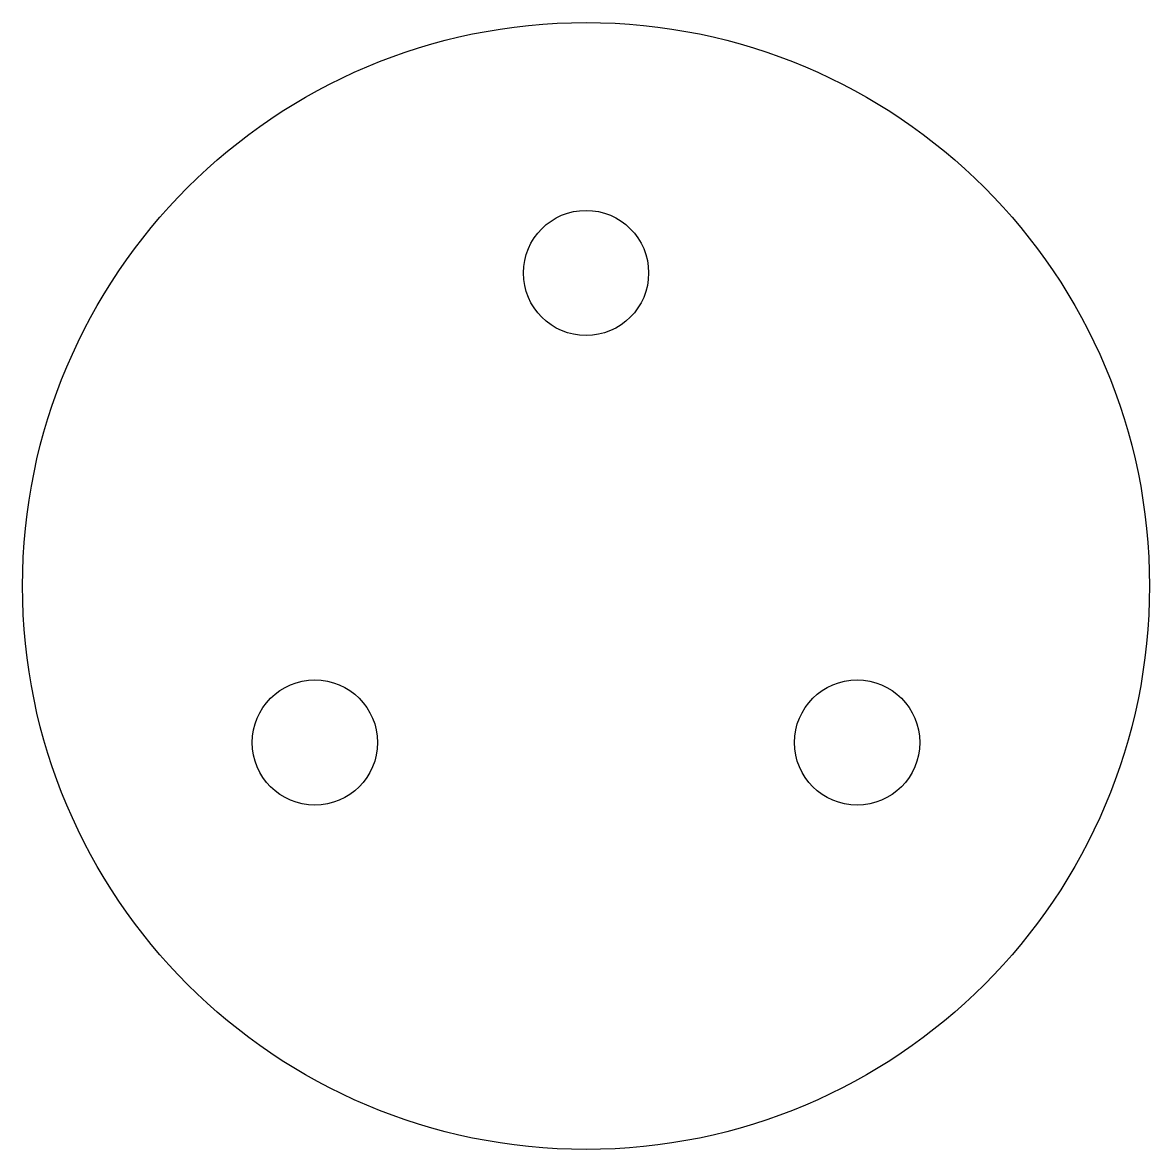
# Model space of a CAD drawing. Extents: x 50.9 to 68.9, y 15.5 to 33.5.
import ezdxf

# ---------------------------------------------------------------- set-up
doc = ezdxf.new("R2010")
doc.units = 0
doc.layers.add('VISIBLE', color=7, linetype='CONTINUOUS')

msp = doc.modelspace()

# ---------------------------------------------------------------- linework, layer by layer
at = {"layer": 'VISIBLE'}
for centre, radius in [((59.913, 24.5), 9), ((59.913, 29.5), 1), ((55.582, 22), 1), ((64.243, 22), 1)]:
    msp.add_circle(centre, radius, dxfattribs=at)

doc.saveas('drawing.dxf')
